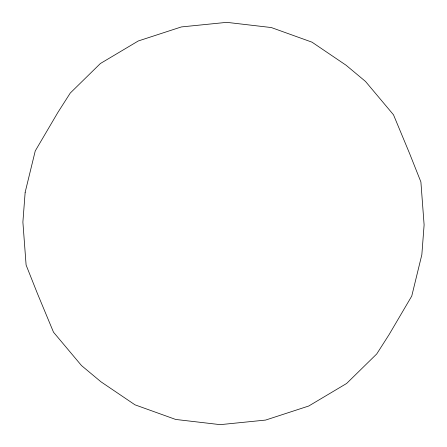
<?xml version="1.0" encoding="UTF-8"?>
<svg xmlns="http://www.w3.org/2000/svg" width="447" height="447" viewBox="0 0 447 447"><rect width="100%" height="100%" fill="white"/><g stroke="black" fill="none" stroke-linecap="round" stroke-linejoin="round"><path stroke-width="0.67" d="M25.155 192.311L22.886 222.109L26.105 265.043L37.397 293.472L53.506 332.205L81.505 365.568L100.921 381.772L134.983 404.826L175.677 419.448L220.231 424.65L265.607 420.074L308.721 406.027L346.626 383.47L376.737 353.946L389.141 334.529L411.754 296.065L421.845 254.689L424.114 224.891L420.895 181.957L409.603 153.528L393.494 114.795L365.495 81.432L346.079 65.228L312.017 42.174L271.323 27.552L226.769 22.35L181.393 26.926L138.279 40.973L100.374 63.53L70.263 93.054L57.859 112.471L35.246 150.935L25.155 192.311"/></g></svg>
